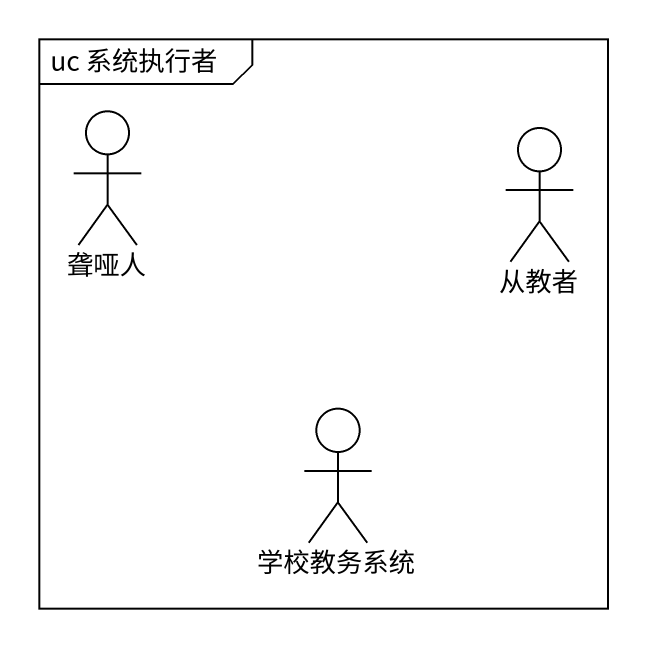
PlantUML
@startuml
mainframe uc 系统执行者
actor 聋哑人
actor 从教者
actor 学校教务系统
@enduml
